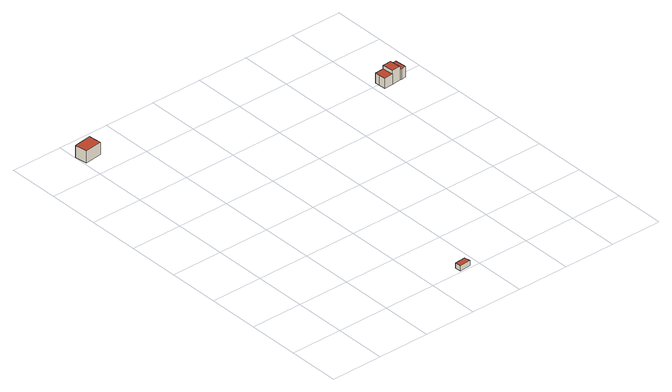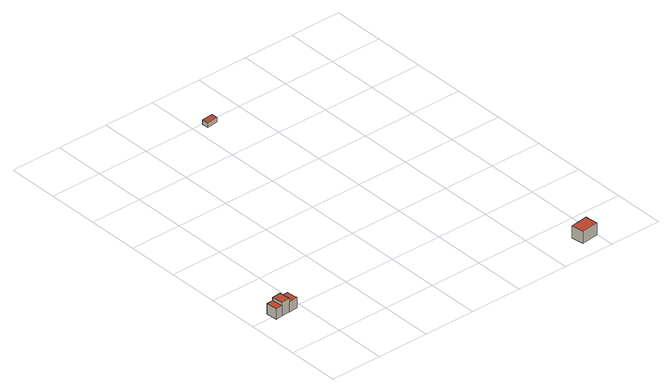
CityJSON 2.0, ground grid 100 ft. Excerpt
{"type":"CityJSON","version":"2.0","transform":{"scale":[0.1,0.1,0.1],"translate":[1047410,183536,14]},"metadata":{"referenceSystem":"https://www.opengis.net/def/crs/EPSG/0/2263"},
"CityObjects":{
"building1":{"type":"Building","attributes":{"name":"Bldg_3210004409","BIN":"4270693"},"geometry":[{"type":"MultiSurface","lod":"2","boundaries":[[[0,1,2,3]],[[4,5,6,7]],[[0,3,7,6]],[[1,0,6,5]],[[2,1,5,4]],[[3,2,4,7]]],"semantics":{"surfaces":[{"type":"RoofSurface","BIN":"4270693"},{"type":"GroundSurface"},{"type":"WallSurface"}],"values":[0,1,2,2,2,2]}}]},
"building2":{"type":"Building","attributes":{"name":"Bldg_3511017275","BIN":"4587637"},"geometry":[{"type":"MultiSurface","lod":"2","boundaries":[[[8,9,10,11]],[[12,13,14,15]],[[12,15,11,10]],[[13,12,10,9]],[[14,13,9,8]],[[15,14,8,11]]],"semantics":{"surfaces":[{"type":"GroundSurface"},{"type":"RoofSurface","BIN":"4587637"},{"type":"WallSurface"}],"values":[0,1,2,2,2,2]}}]},
"building3":{"type":"Building","attributes":{"name":"Bldg_3210003336","BIN":"4270735"},"geometry":[{"type":"MultiSurface","lod":"2","boundaries":[[[16,17,18,19]],[[20,21,22,23,24]],[[25,26,27,28,29]],[[30,31,32,33,34,35,36,37,38,39]],[[29,18,17,25]],[[21,16,19,22]],[[26,25,39,38]],[[27,26,38,37]],[[28,27,37,36]],[[29,28,36,35]],[[19,18,35,34]],[[23,22,34,33]],[[24,23,33,32]],[[20,24,32,31]],[[21,20,31,30]],[[17,16,30,39]]],"semantics":{"surfaces":[{"type":"RoofSurface","BIN":"4270735"},{"type":"GroundSurface"},{"type":"WallSurface"}],"values":[0,0,0,1,2,2,2,2,2,2,2,2,2,2,2,2]}}]}
},
"vertices":[
[350,6667,242],[10,6630,242],[36,6386,242],[377,6423,242],[36,6386,4],[10,6630,4],[350,6667,4],[377,6423,4],
[2603,7,30],[2592,129,30],[2808,150,30],[2820,27,30],[2808,150,121],[2592,129,121],[2603,7,121],[2820,27,121],
[5455,5080,285],[5285,5067,285],[5302,4851,285],[5472,4864,285],[5584,5090,225],[5455,5080,225],[5472,4864,225],[5505,4867,225],[5601,4874,225],[5285,5067,219],[5114,5054,219],[5120,4980,219],[5131,4838,219],[5302,4851,219],[5455,5080,18],[5584,5090,18],[5601,4874,18],[5505,4867,18],[5472,4864,18],[5302,4851,18],[5131,4838,18],[5120,4980,18],[5114,5054,18],[5285,5067,18]
]}
